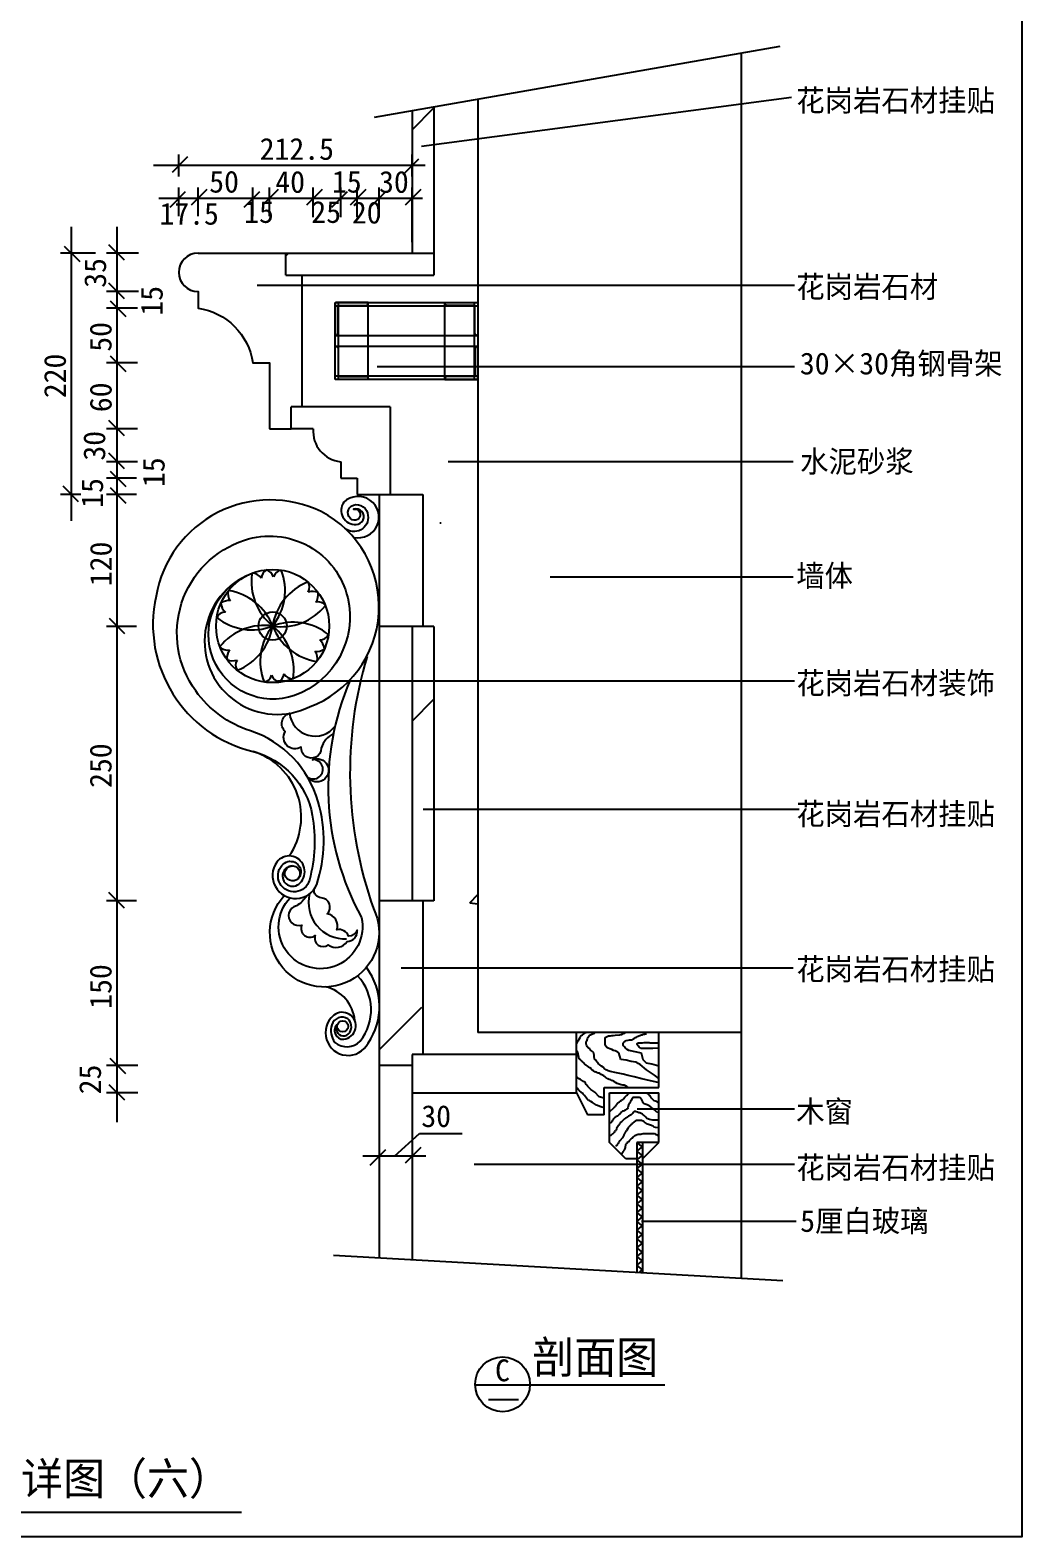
# Model space of a CAD drawing. Header units: metres. Extents: x 1020 to 10144, y 956 to 12504.
# Drawn here: x 5626 to 10144, y 956 to 7819 of the extents above; entities that cross this region are included whole.
import ezdxf

# ---------------------------------------------------------------- set-up
doc = ezdxf.new("R2010")
doc.units = ezdxf.units.M
for name, color, linetype in [('2', 2, 'Continuous'), ('3', 3, 'Continuous'), ('4', 4, 'Continuous'), ('7', 7, 'Continuous'), ('BH', 3, 'Continuous'), ('DIM', 3, 'Continuous'), ('TEXT', 3, 'Continuous')]:
    doc.layers.add(name, color=color, linetype=linetype)
doc.dimstyles.get("Standard").update_dxf_attribs({"dimtxt": 2.5, "dimasz": 2.5, "dimexe": 1.25, "dimexo": 0.625, "dimtad": 1, "dimcen": 2.5, "dimazin": 3, "dimtfac": 1, "dimtmove": 0, "dimatfit": 3})

# ---------------------------------------------------------------- blocks, each defined once
blk = doc.blocks.new('BH2')
at = {"layer": 'BH'}
blk.add_lwpolyline([(0, 32), (5, 28), (0, 24), (5, 20), (0, 16), (5, 12), (0, 8), (5, 4), (0, 0)], dxfattribs=at)
blk = doc.blocks.new('ST-L30')
at = {"layer": '4'}
blk.add_lwpolyline([(0, 1, 0.41), (1, 0), (30, 0), (30, 0.67, 0.41), (28, 2.67), (4.67, 2.67, -0.41), (2.67, 4.67), (2.67, 28, 0.41), (0.67, 30), (0, 30)], format="xyb", close=True, dxfattribs=at)
blk = doc.blocks.new('_DOT')
blk.add_lwpolyline([(-1.6, -1.6), (1.24, 1.24)])

msp = doc.modelspace()

# ---------------------------------------------------------------- hatches: boundary and pattern name
at = {"layer": 'BH'}
h = msp.add_hatch(dxfattribs=at)
h.set_pattern_fill('ANSI31', scale=1500)
h.paths.add_polyline_path([(8865.68, 7715.39), (7665.68, 7504.98), (7665.68, 3253.22), (8865.68, 3253.22)])
h = msp.add_hatch(dxfattribs=at)
h.set_pattern_fill('AR-CONC', scale=15)
h.paths.add_polyline_path([(7665.68, 6228.22), (7015.68, 6228.22), (7015.68, 6578.22), (7665.68, 6578.22), (7665.68, 7504.98), (7465.68, 7469.91), (7465.68, 6703.22), (6865.68, 6703.22), (6865.68, 6103.22), (7265.68, 6103.22), (7265.68, 5703.22), (7415.68, 5703.22), (7415.68, 5103.22), (7465.68, 5103.22), (7465.68, 3853.22), (7415.68, 3853.22), (7415.68, 3153.22), (8115.68, 3153.22), (8115.68, 3253.22), (7665.68, 3253.22)])
h = msp.add_hatch(dxfattribs=at)
h.set_pattern_fill('ANSI33', scale=300)
h.paths.add_polyline_path([(7465.68, 7469.91), (7365.68, 7452.37), (7365.68, 6803.22), (7465.68, 6803.22)])
h.paths.add_polyline_path([(7465.68, 6803.22), (7365.68, 6803.22), (6790.68, 6803.22), (6790.68, 6703.22), (7465.68, 6703.22)])
h.paths.add_polyline_path([(7265.68, 6103.22), (6815.68, 6103.22), (6815.68, 6003.22), (6865.68, 6003.22), (6915.68, 6003.22, 0.41), (7040.68, 5853.22), (7040.68, 5778.22), (7115.68, 5778.22), (7115.68, 5703.22), (7215.68, 5703.22), (7265.68, 5703.22)])
h = msp.add_hatch(dxfattribs=at)
h.set_pattern_fill('ANSI33', scale=300)
h.paths.add_polyline_path([(7415.68, 5703.22), (7215.68, 5703.22), (7215.68, 5224.42, -0.03), (7215.68, 5161.72), (7215.68, 5103.22), (7415.68, 5103.22)])
h = msp.add_hatch(dxfattribs=at)
h.set_pattern_fill('ANSI33', scale=300)
h.paths.add_polyline_path([(7465.68, 5103.22), (7365.68, 5103.22), (7365.68, 3853.22), (7465.68, 3853.22)])
h.paths.add_polyline_path([(7215.68, 3395.5, -0.04), (7215.68, 3348.15), (7215.68, 3103.22), (7365.68, 3103.22), (7365.68, 3153.22), (7415.68, 3153.22), (7415.68, 3853.22), (7215.68, 3853.22)])
h.paths.add_polyline_path([(8115.68, 2978.22), (8115.68, 3153.22), (7365.68, 3153.22), (7365.68, 2978.22)])

# ---------------------------------------------------------------- linework, layer by layer
for p, q in [((7285.2, 2689.73), (7399.71, 2793.14)), ((7399.71, 2793.14), (7593.5, 2793.14)), ((7714.62, 1581.29), (7851.01, 1581.29))]:
    msp.add_line(p, q)
at = {"layer": '2'}
for p, q in [((8865.68, 7715.39), (8865.68, 3253.22)), ((7665.68, 7504.98), (7665.68, 3253.22)), ((8865.68, 3253.22), (7665.68, 3253.22))]:
    msp.add_line(p, q, dxfattribs=at)
at = {"layer": '3'}
for p, q in [((7194.69, 7422.39), (9043.69, 7746.61)), ((7008.06, 2238.75), (9055.05, 2124.63))]:
    msp.add_line(p, q, dxfattribs=at)
for points in [[(6611.13, 5333.63, 1.01), (6898.37, 4736.63, 0.65), (6952.42, 5625.79, 0.5), (6199.65, 5241.06, 0.41), (6642.56, 4533.26, -0.29), (6911.52, 4243.78, -0.11), (6898.07, 3947.57, -1.25), (6772.78, 4014.24, -0.81), (6857.73, 3974.5, -0.69), (6790.49, 3961.04, -2.98), (6828.78, 3944.42)], [(7100.39, 5508.69, 1.67), (7054.63, 5668.77, 0.62), (7110.76, 5567.01, 1.17), (7099.45, 5636.65, -1.4), (7093.74, 5589.14, -0.68), (7098.66, 5655.64, -0.49), (7165.08, 5608.84, -0.7), (7059.78, 5550.87)], [(6820.61, 4012.59, 1.67), (6861.5, 3941.75, 1.01), (6749.32, 4029.56, 1.11), (6931.69, 3927.38, 0.15), (6938.41, 4304.37, 0.25), (6629.12, 4627.51, -0.16), (6380.33, 4809.28, -0.51), (6602.22, 5495.95, -0.44), (7072.89, 5233.4, -0.38), (6830.83, 4789.08, -0.96), (6611.13, 5333.63)], [(7160.87, 4966.82, 0.16), (7190.46, 3817.65, -1.89), (6783.78, 3877.24)], [(7083.74, 4858.91, 0.23), (7135.1, 3777.62, -1.67), (6810.33, 3866.8)], [(7008.6, 4615.09, 0.22), (6952.53, 4548.26, -1.05), (6861.38, 4553.58, -0.79), (6787.9, 4624.27, -0.58), (6808.04, 4707.72, 0.68), (7015.86, 4649.09, 0.68)], [(6883.7, 3875.71, -0.16), (6839.02, 3830.92, 1.05), (6863.6, 3742.98, 0.78), (6924.97, 3695.58, 0.78), (6983.62, 3653.42, 0.44), (7070.43, 3668.46, 0.45), (7115.96, 3719.67, -0.32), (7076.86, 3692.57, 0.37), (7022.72, 3721.17, 0.48), (6979.11, 3793.44, 0.64), (6952.04, 3867.22, -0.45), (6919.71, 3906.5)], [(7027.12, 3292.22, 0.74), (7054.65, 3222.89, 1.34), (7009.36, 3331.71, 1.23), (7165.6, 3204.75, 0.32), (7159.48, 3547.64)], [(7027.12, 3292.22, 1.07), (7081.69, 3254.04, 0.38), (7072.81, 3316.3, 0.48), (7000.3, 3288.63, 0.24), (7014.44, 3208.65, 0.39), (7129.37, 3213.82, 0.37), (7119.49, 3510.27)]]:
    msp.add_lwpolyline(points, format="xyb", dxfattribs=at)
msp.add_lwpolyline([(6889.88, 4416.74, 1.44), (6911.86, 4496.17, -2.08)], format="xyb", close=True, dxfattribs=at)
for centre, radius in [((6730.63, 5104.82), 257.76), ((6730.63, 5104.82), 64.44), ((7049.97, 3281.36), 25.3)]:
    msp.add_circle(centre, radius, dxfattribs=at)
for centre, radius, start, end in [((6739.92, 5309.68), 63.55, 126.09, 168.26), ((6677.09, 5302.78), 63.55, 24.28, 66.45), ((6529.56, 5266.08), 257.76, 321.27, 21.27), ((6775.87, 5317.65), 42.37, 98.3, 164.6), ((6891.9, 5305.89), 257.76, 171.27, 231.27), ((6640.27, 5302.76), 42.37, 27.94, 94.24), ((6985.4, 5065.69), 257.76, 111.27, 171.27), ((6856.87, 5282.05), 42.37, 327.94, 34.24), ((6532.42, 5157.43), 63.55, 84.28, 126.45), ((6568.93, 5250.41), 42.37, 158.3, 224.6), ((6490.43, 5011.31), 257.76, 21.27, 81.27), ((6912.69, 5199.21), 63.55, 66.09, 108.26), ((6875.3, 5250.16), 63.55, 324.28, 6.45), ((6514.03, 5125.52), 42.37, 87.94, 154.24), ((6557.86, 5215.29), 63.55, 186.09, 228.26), ((6769.76, 5359.59), 257.76, 261.27, 321.27), ((6937.58, 5172.06), 42.37, 38.3, 104.6), ((6637.13, 5345.02), 257.76, 231.27, 291.27), ((6691.51, 4850.04), 257.76, 81.27, 141.27), ((6475.86, 5143.94), 257.76, 291.27, 351.27), ((6931.71, 4943.55), 257.76, 141.27, 201.27), ((6824.14, 4864.62), 257.76, 51.27, 111.27), ((6970.83, 5198.32), 257.76, 201.27, 261.27), ((6569.37, 4903.74), 257.76, 351.27, 51.27), ((6523.69, 5037.57), 42.37, 218.3, 284.6), ((6947.24, 5084.11), 42.37, 267.94, 334.24), ((6903.41, 4994.34), 63.55, 6.09, 48.26), ((6585.96, 4959.47), 63.55, 144.28, 186.45), ((6548.57, 5010.42), 63.55, 246.09, 288.26), ((6604.4, 4927.58), 42.37, 147.94, 214.24), ((6928.84, 5052.2), 63.55, 264.28, 306.45), ((6892.34, 4959.22), 42.37, 338.3, 44.6), ((6685.39, 4891.98), 42.37, 278.3, 344.6), ((6784.17, 4906.85), 63.55, 204.28, 246.45), ((6721.35, 4899.95), 63.55, 306.09, 348.26), ((6821, 4906.87), 42.37, 207.94, 274.24), ((6548.62, 4235.09), 312.62, 325.41, 72.51), ((7059.08, 3845.42), 165.13, 166.02, 273.04), ((6931.9, 3292.43), 173.84, 5.04, 76.55)]:
    msp.add_arc(centre, radius, start, end, dxfattribs=at)
at = {"layer": '4'}
for p, q in [((7365.68, 7452.37), (7365.68, 6803.22)), ((7465.68, 7469.91), (7465.68, 6703.22)), ((6390.68, 6803.22), (7365.68, 6803.22)), ((6790.68, 6703.22), (6790.68, 6803.22)), ((7365.68, 6803.22), (7465.68, 6803.22)), ((6790.68, 6703.22), (7465.68, 6703.22)), ((6865.68, 6103.22), (6865.68, 6703.22)), ((7015.68, 6228.22), (7015.68, 6578.22)), ((7015.68, 6578.22), (7665.68, 6578.22)), ((6640.68, 6303.22), (6715.68, 6303.22)), ((7665.68, 6228.22), (7015.68, 6228.22)), ((6815.68, 6003.22), (6815.68, 6103.22)), ((7265.68, 6103.22), (6815.68, 6103.22)), ((7265.68, 6103.22), (7265.68, 5703.22)), ((6715.68, 6003.22), (6815.68, 6003.22)), ((6915.68, 6003.22), (6815.68, 6003.22)), ((7040.68, 5853.22), (7040.68, 5778.22)), ((7040.68, 5778.22), (7115.68, 5778.22)), ((7115.68, 5778.22), (7115.68, 5703.22)), ((7115.68, 5703.22), (7215.68, 5703.22)), ((7215.68, 5703.22), (7215.68, 5103.22)), ((7215.68, 5703.22), (7415.68, 5703.22)), ((7415.68, 5703.22), (7415.68, 5103.22)), ((7465.68, 5103.22), (7215.68, 5103.22)), ((7365.68, 5103.22), (7365.68, 3853.22)), ((7465.68, 5103.22), (7465.68, 3853.22)), ((7215.68, 3853.22), (7215.68, 3103.22)), ((7465.68, 3853.22), (7215.68, 3853.22)), ((7415.68, 3853.22), (7415.68, 3153.22)), ((8115.68, 2978.22), (8115.68, 3253.22)), ((8490.68, 3003.22), (8490.68, 3253.22)), ((8865.68, 3253.22), (8865.68, 2135.19)), ((7365.68, 3103.22), (7215.68, 3103.22)), ((7365.68, 3153.22), (7365.68, 2978.22)), ((8115.68, 3153.22), (7365.68, 3153.22)), ((7365.68, 2978.22), (8115.68, 2978.22)), ((8115.68, 2978.22), (8165.68, 2878.22)), ((8240.68, 2878.22), (8240.68, 3003.22)), ((8240.68, 3003.22), (8490.68, 3003.22)), ((8265.68, 2753.22), (8265.68, 2978.22)), ((8265.68, 2978.22), (8490.68, 2978.22)), ((8490.68, 2753.22), (8490.68, 2978.22)), ((8240.68, 2878.22), (8165.68, 2878.22)), ((8340.68, 2678.22), (8265.68, 2753.22)), ((8490.68, 2753.22), (8390.68, 2753.22)), ((8415.68, 2678.22), (8490.68, 2753.22)), ((8390.68, 2678.22), (8340.68, 2678.22))]:
    msp.add_line(p, q, dxfattribs=at)
msp.add_lwpolyline([(6390.68, 6803.22, 1), (6390.68, 6628.22), (6390.68, 6553.22, -0.33), (6640.68, 6303.22), (6715.68, 6303.22), (6715.68, 6003.22)], format="xyb", dxfattribs=at)
msp.add_arc((7054.84, 5992.11), 139.6, 175.43, 264.18, dxfattribs=at)
at = {"layer": '7'}
for p, q in [((7015.68, 6563.22), (7665.68, 6563.22)), ((7030.68, 6228.22), (7030.68, 6578.22)), ((7165.68, 6228.22), (7165.68, 6578.22)), ((7515.68, 6228.22), (7515.68, 6578.22)), ((7650.68, 6228.22), (7650.68, 6578.22)), ((7015.68, 6428.22), (7665.68, 6428.22)), ((7665.68, 6378.22), (7015.68, 6378.22)), ((7665.68, 6243.22), (7015.68, 6243.22)), ((7215.68, 5103.22), (7215.68, 3853.22)), ((7215.68, 3103.22), (7215.68, 2227.17)), ((7365.68, 2978.22), (7365.68, 2218.81)), ((8390.68, 2753.22), (8390.68, 2161.67)), ((8415.68, 2753.22), (8415.68, 2160.28))]:
    msp.add_line(p, q, dxfattribs=at)
at = {"layer": 'BH'}
for p, q in [((8127.01, 3223.66), (8131.46, 3231.09)), ((8131.46, 3231.09), (8135.91, 3240)), ((8135.91, 3240), (8141.85, 3242.98)), ((8141.85, 3242.98), (8147.79, 3247.43)), ((8147.79, 3247.43), (8150.75, 3248.92)), ((8150.75, 3248.92), (8153.72, 3251.89)), ((8153.72, 3251.89), (8157.71, 3253.22)), ((8164.11, 3219.2), (8165.59, 3226.63)), ((8165.59, 3226.63), (8168.56, 3232.57)), ((8168.56, 3232.57), (8173.02, 3238.52)), ((8173.02, 3238.52), (8178.95, 3242.98)), ((8178.95, 3242.98), (8184.89, 3245.95)), ((8184.89, 3245.95), (8187.86, 3247.43)), ((8187.86, 3247.43), (8192.31, 3248.92)), ((8192.31, 3248.92), (8196.76, 3250.41)), ((8196.76, 3250.41), (8200.51, 3253.22)), ((8245.74, 3230.19), (8251.67, 3233.17)), ((8245.74, 3196.01), (8245.74, 3230.19)), ((8251.67, 3233.17), (8260.58, 3237.62)), ((8260.58, 3237.62), (8269.48, 3237.62)), ((8269.48, 3237.62), (8276.9, 3239.11)), ((8276.9, 3239.11), (8282.84, 3239.11)), ((8282.84, 3239.11), (8291.75, 3242.08)), ((8291.75, 3242.08), (8312.52, 3243.57)), ((8312.52, 3243.57), (8319.94, 3245.06)), ((8319.94, 3245.06), (8327.36, 3249.51)), ((8327.36, 3249.51), (8334.78, 3251)), ((8334.78, 3251), (8339.23, 3253.22)), ((8374.86, 3224.25), (8377.82, 3225.74)), ((8377.82, 3225.74), (8383.76, 3230.19)), ((8383.76, 3230.19), (8388.21, 3231.68)), ((8388.21, 3231.68), (8392.67, 3234.65)), ((8392.67, 3234.65), (8398.6, 3237.62)), ((8398.6, 3237.62), (8403.05, 3240.6)), ((8403.05, 3240.6), (8407.51, 3242.08)), ((8407.51, 3242.08), (8411.96, 3243.57)), ((8411.96, 3243.57), (8416.41, 3243.57)), ((8416.41, 3243.57), (8420.86, 3246.54)), ((8420.86, 3246.54), (8425.32, 3246.54)), ((8425.32, 3246.54), (8429.77, 3248.03)), ((8429.77, 3248.03), (8434.22, 3248.03)), ((8115.68, 3200.97), (8118.1, 3205.82)), ((8116.62, 3168.67), (8115.68, 3170.55)), ((8121.07, 3162.73), (8116.62, 3168.67)), ((8118.1, 3205.82), (8119.59, 3210.28)), ((8119.59, 3210.28), (8124.04, 3216.23)), ((8127.01, 3131.78), (8121.07, 3162.73)), ((8124.04, 3216.23), (8127.01, 3223.66)), ((8159.66, 3208.79), (8161.14, 3213.25)), ((8159.66, 3201.36), (8159.66, 3208.79)), ((8161.14, 3195.42), (8159.66, 3201.36)), ((8161.14, 3213.25), (8162.63, 3214.74)), ((8164.11, 3189.48), (8161.14, 3195.42)), ((8162.63, 3214.74), (8164.11, 3219.2)), ((8167.08, 3185.02), (8164.11, 3189.48)), ((8170.05, 3182.04), (8167.08, 3185.02)), ((8173.02, 3180.56), (8170.05, 3182.04)), ((8175.98, 3179.07), (8173.02, 3180.56)), ((8175.98, 3177.59), (8175.98, 3179.07)), ((8178.95, 3173.13), (8175.98, 3177.59)), ((8187.86, 3167.18), (8178.95, 3173.13)), ((8193.79, 3161.24), (8187.86, 3167.18)), ((8196.76, 3131.78), (8193.79, 3161.24)), ((8248.71, 3191.56), (8245.74, 3196.01)), ((8250.19, 3190.07), (8248.71, 3191.56)), ((8253.16, 3185.61), (8250.19, 3190.07)), ((8259.09, 3182.64), (8253.16, 3185.61)), ((8266.52, 3179.67), (8259.09, 3182.64)), ((8275.42, 3176.69), (8266.52, 3179.67)), ((8284.32, 3172.24), (8275.42, 3176.69)), ((8291.75, 3169.26), (8284.32, 3172.24)), ((8297.68, 3166.29), (8291.75, 3169.26)), ((8303.62, 3163.32), (8297.68, 3166.29)), ((8308.07, 3160.35), (8303.62, 3163.32)), ((8316.98, 3130.89), (8308.07, 3160.35)), ((8327.36, 3203.44), (8328.85, 3206.42)), ((8327.36, 3196.01), (8327.36, 3203.44)), ((8328.85, 3193.04), (8327.36, 3196.01)), ((8328.85, 3206.42), (8331.82, 3209.39)), ((8333.3, 3188.58), (8328.85, 3193.04)), ((8331.82, 3209.39), (8333.3, 3212.36)), ((8333.3, 3212.36), (8336.27, 3213.85)), ((8336.27, 3184.12), (8333.3, 3188.58)), ((8336.27, 3213.85), (8342.21, 3216.82)), ((8340.72, 3181.15), (8336.27, 3184.12)), ((8343.69, 3178.18), (8340.72, 3181.15)), ((8342.21, 3216.82), (8351.11, 3218.31)), ((8346.66, 3176.69), (8343.69, 3178.18)), ((8354.08, 3172.24), (8346.66, 3176.69)), ((8351.11, 3218.31), (8357.05, 3219.79)), ((8361.5, 3169.26), (8354.08, 3172.24)), ((8357.05, 3219.79), (8368.92, 3219.79)), ((8382.28, 3164.81), (8361.5, 3169.26)), ((8368.92, 3219.79), (8371.89, 3222.76)), ((8371.89, 3222.76), (8374.86, 3224.25)), ((8403.05, 3160.35), (8382.28, 3164.81)), ((8391.18, 3203.44), (8392.67, 3204.93)), ((8391.18, 3198.99), (8391.18, 3203.44)), ((8392.67, 3197.5), (8391.18, 3198.99)), ((8392.67, 3204.93), (8397.12, 3206.42)), ((8394.15, 3196.01), (8392.67, 3197.5)), ((8395.63, 3193.04), (8394.15, 3196.01)), ((8397.12, 3193.04), (8395.63, 3193.04)), ((8397.12, 3206.42), (8416.41, 3206.42)), ((8397.12, 3191.56), (8397.12, 3193.04)), ((8400.09, 3187.1), (8397.12, 3191.56)), ((8404.54, 3184.12), (8400.09, 3187.1)), ((8411.96, 3158.86), (8403.05, 3160.35)), ((8408.99, 3181.15), (8404.54, 3184.12)), ((8462.42, 3181.15), (8408.99, 3181.15)), ((8419.38, 3129.4), (8411.96, 3158.86)), ((8416.41, 3206.42), (8423.83, 3207.9)), ((8423.83, 3207.9), (8446.09, 3207.9)), ((8446.09, 3207.9), (8450.55, 3206.42)), ((8450.55, 3206.42), (8490.68, 3206.42)), ((8489.13, 3182.64), (8462.42, 3181.15)), ((8490.68, 3182.75), (8489.13, 3182.64)), ((8132.94, 3128.81), (8127.01, 3131.78)), ((8135.91, 3125.84), (8132.94, 3128.81)), ((8138.88, 3122.86), (8135.91, 3125.84)), ((8138.88, 3121.38), (8138.88, 3122.86)), ((8141.85, 3119.89), (8138.88, 3121.38)), ((8144.82, 3116.92), (8141.85, 3119.89)), ((8147.79, 3115.43), (8144.82, 3116.92)), ((8150.75, 3113.95), (8147.79, 3115.43)), ((8152.24, 3110.98), (8150.75, 3113.95)), ((8153.72, 3109.49), (8152.24, 3110.98)), ((8159.66, 3105.03), (8153.72, 3109.49)), ((8164.11, 3102.06), (8159.66, 3105.03)), ((8168.56, 3097.6), (8164.11, 3102.06)), ((8171.53, 3096.11), (8168.56, 3097.6)), ((8175.98, 3093.14), (8171.53, 3096.11)), ((8180.44, 3091.66), (8175.98, 3093.14)), ((8181.92, 3090.17), (8180.44, 3091.66)), ((8183.4, 3087.2), (8181.92, 3090.17)), ((8201.21, 3128.81), (8196.76, 3131.78)), ((8204.18, 3124.35), (8201.21, 3128.81)), ((8207.15, 3119.89), (8204.18, 3124.35)), ((8210.12, 3116.92), (8207.15, 3119.89)), ((8214.57, 3112.46), (8210.12, 3116.92)), ((8229.41, 3100.57), (8214.57, 3112.46)), ((8236.83, 3096.11), (8229.41, 3100.57)), ((8241.29, 3090.17), (8236.83, 3096.11)), ((8245.74, 3087.2), (8241.29, 3090.17)), ((8340.72, 3127.92), (8316.98, 3130.89)), ((8364.47, 3121.97), (8340.72, 3127.92)), ((8385.24, 3119), (8364.47, 3121.97)), ((8389.7, 3117.51), (8385.24, 3119)), ((8395.63, 3113.06), (8389.7, 3117.51)), ((8404.54, 3107.11), (8395.63, 3113.06)), ((8434.22, 3083.33), (8404.54, 3107.11)), ((8425.32, 3123.46), (8419.38, 3129.4)), ((8434.22, 3114.54), (8425.32, 3123.46)), ((8457.97, 3108.6), (8434.22, 3114.54)), ((8490.68, 3100.41), (8457.97, 3108.6)), ((8116.62, 3051.53), (8115.68, 3052.47)), ((8121.07, 3047.07), (8116.62, 3051.53)), ((8127.01, 3042.61), (8121.07, 3047.07)), ((8132.94, 3039.64), (8127.01, 3042.61)), ((8137.4, 3036.67), (8132.94, 3039.64)), ((8141.85, 3033.7), (8137.4, 3036.67)), ((8147.79, 3030.73), (8141.85, 3033.7)), ((8150.75, 3029.24), (8147.79, 3030.73)), ((8153.72, 3027.75), (8150.75, 3029.24)), ((8156.69, 3023.3), (8153.72, 3027.75)), ((8159.66, 3017.35), (8156.69, 3023.3)), ((8183.4, 3085.71), (8183.4, 3087.2)), ((8186.37, 3081.25), (8183.4, 3085.71)), ((8192.31, 3078.28), (8186.37, 3081.25)), ((8198.25, 3073.82), (8192.31, 3078.28)), ((8202.7, 3072.34), (8198.25, 3073.82)), ((8205.67, 3072.34), (8202.7, 3072.34)), ((8210.12, 3069.36), (8205.67, 3072.34)), ((8214.57, 3067.88), (8210.12, 3069.36)), ((8219.02, 3067.88), (8214.57, 3067.88)), ((8221.99, 3066.39), (8219.02, 3067.88)), ((8227.93, 3061.93), (8221.99, 3066.39)), ((8239.8, 3055.99), (8227.93, 3061.93)), ((8245.74, 3051.53), (8239.8, 3055.99)), ((8250.19, 3082.74), (8245.74, 3087.2)), ((8248.71, 3048.56), (8245.74, 3051.53)), ((8253.16, 3045.59), (8248.71, 3048.56)), ((8259.09, 3078.28), (8250.19, 3082.74)), ((8257.61, 3042.61), (8253.16, 3045.59)), ((8263.55, 3039.64), (8257.61, 3042.61)), ((8268, 3075.31), (8259.09, 3078.28)), ((8270.97, 3038.16), (8263.55, 3039.64)), ((8297.68, 3069.36), (8268, 3075.31)), ((8276.9, 3035.18), (8270.97, 3038.16)), ((8281.36, 3033.7), (8276.9, 3035.18)), ((8287.29, 3030.73), (8281.36, 3033.7)), ((8293.23, 3026.27), (8287.29, 3030.73)), ((8300.65, 3021.81), (8293.23, 3026.27)), ((8327.36, 3063.42), (8297.68, 3069.36)), ((8309.55, 3018.84), (8300.65, 3021.81)), ((8351.11, 3057.48), (8327.36, 3063.42)), ((8377.82, 3051.53), (8351.11, 3057.48)), ((8413.44, 3042.61), (8377.82, 3051.53)), ((8452.03, 3033.7), (8413.44, 3042.61)), ((8469.84, 3059.56), (8434.22, 3083.33)), ((8487.65, 3026.27), (8452.03, 3033.7)), ((8490.68, 3044.38), (8469.84, 3059.56)), ((8490.68, 3025.62), (8487.65, 3026.27)), ((8116.62, 3002.49), (8115.68, 3003.43)), ((8118.1, 2999.52), (8116.62, 3002.49)), ((8119.59, 2999.52), (8118.1, 2999.52)), ((8119.59, 2998.03), (8119.59, 2999.52)), ((8124.04, 2992.09), (8119.59, 2998.03)), ((8128.49, 2987.63), (8124.04, 2992.09)), ((8135.91, 2981.68), (8128.49, 2987.63)), ((8141.85, 2977.23), (8135.91, 2981.68)), ((8146.3, 2972.77), (8141.85, 2977.23)), ((8152.24, 2966.82), (8146.3, 2972.77)), ((8161.14, 2954.93), (8152.24, 2966.82)), ((8162.63, 3012.89), (8159.66, 3017.35)), ((8165.59, 2948.99), (8161.14, 2954.93)), ((8167.08, 3006.95), (8162.63, 3012.89)), ((8173.02, 3001), (8167.08, 3006.95)), ((8180.44, 2993.57), (8173.02, 3001)), ((8189.34, 2987.63), (8180.44, 2993.57)), ((8198.25, 2981.68), (8189.34, 2987.63)), ((8219.02, 2960.88), (8198.25, 2981.68)), ((8240.68, 2954.1), (8219.02, 2960.88)), ((8318.46, 3015.86), (8309.55, 3018.84)), ((8325.88, 3014.38), (8318.46, 3015.86)), ((8331.82, 3012.89), (8325.88, 3014.38)), ((8326.05, 2949.01), (8328.77, 2951.73)), ((8328.77, 2951.73), (8336.02, 2958.99)), ((8337.75, 3009.92), (8331.82, 3012.89)), ((8336.02, 2958.99), (8336.93, 2960.81)), ((8336.93, 2960.81), (8337.83, 2962.62)), ((8345.17, 3006.95), (8337.75, 3009.92)), ((8337.83, 2962.62), (8341.46, 2964.44)), ((8341.46, 2964.44), (8343.27, 2967.16)), ((8343.27, 2967.16), (8344.18, 2968.07)), ((8344.18, 2968.07), (8346.9, 2969.88)), ((8349.82, 3003.22), (8345.17, 3006.95)), ((8346.9, 2969.88), (8351.43, 2974.42)), ((8351.43, 2974.42), (8354.15, 2977.14)), ((8369.55, 2954.46), (8364.12, 2943.56)), ((8372.27, 2957.18), (8369.55, 2954.46)), ((8374.09, 2958.09), (8372.27, 2957.18)), ((8401.28, 2958.09), (8374.09, 2958.09)), ((8404.9, 2956.27), (8401.28, 2958.09)), ((8407.62, 2954.46), (8404.9, 2956.27)), ((8410.34, 2951.73), (8407.62, 2954.46)), ((8413.06, 2948.1), (8410.34, 2951.73)), ((8441.16, 2974.42), (8437.53, 2976.24)), ((8443.87, 2971.7), (8441.16, 2974.42)), ((8446.59, 2968.98), (8443.87, 2971.7)), ((8447.5, 2968.07), (8446.59, 2968.98)), ((8449.31, 2965.35), (8447.5, 2968.07)), ((8452.03, 2959.9), (8449.31, 2965.35)), ((8454.75, 2957.18), (8452.03, 2959.9)), ((8456.56, 2954.46), (8454.75, 2957.18)), ((8461.09, 2949.92), (8456.56, 2954.46)), ((8170.05, 2944.53), (8165.59, 2948.99)), ((8174.5, 2943.04), (8170.05, 2944.53)), ((8180.44, 2938.59), (8174.5, 2943.04)), ((8187.86, 2934.13), (8180.44, 2938.59)), ((8196.76, 2928.18), (8187.86, 2934.13)), ((8205.67, 2922.24), (8196.76, 2928.18)), ((8226.44, 2914.81), (8205.67, 2922.24)), ((8240.68, 2910.74), (8226.44, 2914.81)), ((8268.95, 2894.56), (8283.45, 2909.08)), ((8283.45, 2909.08), (8288.89, 2913.62)), ((8288.89, 2913.62), (8292.52, 2916.34)), ((8292.52, 2916.34), (8294.33, 2919.06)), ((8294.33, 2919.06), (8296.14, 2922.69)), ((8296.14, 2922.69), (8299.77, 2927.23)), ((8299.77, 2927.23), (8301.58, 2929.95)), ((8301.58, 2929.95), (8303.39, 2931.77)), ((8303.39, 2931.77), (8305.2, 2934.49)), ((8305.2, 2934.49), (8306.11, 2935.4)), ((8306.11, 2935.4), (8307.92, 2936.3)), ((8307.92, 2936.3), (8310.64, 2938.12)), ((8310.64, 2938.12), (8313.36, 2939.93)), ((8316.08, 2887.3), (8312.46, 2881.85)), ((8313.36, 2939.93), (8316.08, 2941.75)), ((8316.08, 2941.75), (8319.71, 2944.47)), ((8318.8, 2889.11), (8316.08, 2887.3)), ((8321.52, 2891.83), (8318.8, 2889.11)), ((8319.71, 2944.47), (8322.42, 2946.29)), ((8325.14, 2894.56), (8321.52, 2891.83)), ((8322.42, 2946.29), (8326.05, 2949.01)), ((8328.77, 2895.46), (8325.14, 2894.56)), ((8333.3, 2898.19), (8328.77, 2895.46)), ((8337.83, 2899.09), (8333.3, 2898.19)), ((8339.65, 2901.82), (8337.83, 2899.09)), ((8342.36, 2903.63), (8339.65, 2901.82)), ((8345.08, 2904.54), (8342.36, 2903.63)), ((8346.9, 2905.45), (8345.08, 2904.54)), ((8348.71, 2909.99), (8346.9, 2905.45)), ((8351.43, 2924.51), (8348.71, 2909.99)), ((8354.15, 2928.14), (8351.43, 2924.51)), ((8356.87, 2930.86), (8354.15, 2928.14)), ((8357.77, 2934.49), (8356.87, 2930.86)), ((8359.58, 2936.3), (8357.77, 2934.49)), ((8361.4, 2939.93), (8359.58, 2936.3)), ((8364.12, 2943.56), (8361.4, 2939.93)), ((8368.65, 2882.76), (8366.84, 2880.94)), ((8371.37, 2886.39), (8368.65, 2882.76)), ((8374.09, 2890.02), (8371.37, 2886.39)), ((8377.71, 2893.65), (8374.09, 2890.02)), ((8384.06, 2893.65), (8377.71, 2893.65)), ((8387.68, 2891.83), (8384.06, 2893.65)), ((8393.12, 2890.02), (8387.68, 2891.83)), ((8398.56, 2888.2), (8393.12, 2890.02)), ((8403.09, 2887.3), (8398.56, 2888.2)), ((8406.71, 2886.39), (8403.09, 2887.3)), ((8409.43, 2884.57), (8406.71, 2886.39)), ((8413.06, 2883.67), (8409.43, 2884.57)), ((8413.97, 2944.47), (8413.06, 2948.1)), ((8415.78, 2880.94), (8413.06, 2883.67)), ((8415.78, 2940.84), (8413.97, 2944.47)), ((8416.68, 2937.21), (8415.78, 2940.84)), ((8419.4, 2933.58), (8416.68, 2937.21)), ((8423.93, 2929.04), (8419.4, 2933.58)), ((8436.62, 2923.6), (8423.93, 2929.04)), ((8449.31, 2918.15), (8436.62, 2923.6)), ((8463.81, 2905.45), (8449.31, 2918.15)), ((8464.72, 2946.29), (8461.09, 2949.92)), ((8481.94, 2890.93), (8463.81, 2905.45)), ((8469.25, 2942.66), (8464.72, 2946.29)), ((8481.94, 2939.03), (8469.25, 2942.66)), ((8487.38, 2934.49), (8481.94, 2939.03)), ((8490.68, 2888.74), (8481.94, 2890.93)), ((8490.68, 2933.87), (8487.38, 2934.49)), ((8270.76, 2841.01), (8268.04, 2840.1)), ((8275.3, 2845.55), (8270.76, 2841.01)), ((8278.01, 2849.18), (8275.3, 2845.55)), ((8278.92, 2852.81), (8278.01, 2849.18)), ((8279.83, 2855.53), (8278.92, 2852.81)), ((8281.64, 2856.44), (8279.83, 2855.53)), ((8282.55, 2858.25), (8281.64, 2856.44)), ((8284.36, 2860.07), (8282.55, 2858.25)), ((8286.17, 2862.79), (8284.36, 2860.07)), ((8288.89, 2865.52), (8286.17, 2862.79)), ((8290.7, 2866.42), (8288.89, 2865.52)), ((8294.33, 2869.15), (8290.7, 2866.42)), ((8297.95, 2870.96), (8294.33, 2869.15)), ((8297.95, 2816.51), (8297.05, 2812.88)), ((8301.58, 2872.78), (8297.95, 2870.96)), ((8300.67, 2821.04), (8297.95, 2816.51)), ((8303.39, 2824.67), (8300.67, 2821.04)), ((8303.39, 2873.68), (8301.58, 2872.78)), ((8309.74, 2880.04), (8303.39, 2873.68)), ((8306.11, 2829.21), (8303.39, 2824.67)), ((8307.92, 2831.94), (8306.11, 2829.21)), ((8308.83, 2833.75), (8307.92, 2831.94)), ((8311.55, 2837.38), (8308.83, 2833.75)), ((8312.46, 2881.85), (8309.74, 2880.04)), ((8314.27, 2840.1), (8311.55, 2837.38)), ((8317.89, 2844.64), (8314.27, 2840.1)), ((8322.42, 2848.27), (8317.89, 2844.64)), ((8325.14, 2851.9), (8322.42, 2848.27)), ((8327.86, 2854.62), (8325.14, 2851.9)), ((8330.58, 2857.35), (8327.86, 2854.62)), ((8334.21, 2860.07), (8330.58, 2857.35)), ((8337.83, 2862.79), (8334.21, 2860.07)), ((8341.46, 2863.7), (8337.83, 2862.79)), ((8344.18, 2866.42), (8341.46, 2863.7)), ((8347.8, 2868.24), (8344.18, 2866.42)), ((8348.71, 2816.51), (8345.08, 2809.25)), ((8352.33, 2871.87), (8347.8, 2868.24)), ((8352.33, 2821.95), (8348.71, 2816.51)), ((8355.96, 2873.68), (8352.33, 2871.87)), ((8354.15, 2823.77), (8352.33, 2821.95)), ((8355.96, 2826.49), (8354.15, 2823.77)), ((8357.77, 2875.5), (8355.96, 2873.68)), ((8357.77, 2827.4), (8355.96, 2826.49)), ((8360.49, 2877.31), (8357.77, 2875.5)), ((8359.58, 2830.12), (8357.77, 2827.4)), ((8362.3, 2832.84), (8359.58, 2830.12)), ((8364.12, 2879.13), (8360.49, 2877.31)), ((8365.02, 2834.66), (8362.3, 2832.84)), ((8366.84, 2880.94), (8364.12, 2879.13)), ((8367.74, 2837.38), (8365.02, 2834.66)), ((8370.46, 2838.29), (8367.74, 2837.38)), ((8372.27, 2841.92), (8370.46, 2838.29)), ((8375.9, 2844.64), (8372.27, 2841.92)), ((8378.62, 2847.36), (8375.9, 2844.64)), ((8382.24, 2849.18), (8378.62, 2847.36)), ((8384.96, 2851.9), (8382.24, 2849.18)), ((8387.68, 2852.81), (8384.96, 2851.9)), ((8412.15, 2852.81), (8387.68, 2852.81)), ((8414.87, 2851.9), (8412.15, 2852.81)), ((8418.5, 2850.09), (8414.87, 2851.9)), ((8419.4, 2879.13), (8415.78, 2880.94)), ((8422.12, 2848.27), (8418.5, 2850.09)), ((8423.03, 2875.5), (8419.4, 2879.13)), ((8425.75, 2845.55), (8422.12, 2848.27)), ((8426.65, 2871.87), (8423.03, 2875.5)), ((8430.28, 2841.92), (8425.75, 2845.55)), ((8431.19, 2867.33), (8426.65, 2871.87)), ((8433.9, 2838.29), (8430.28, 2841.92)), ((8435.72, 2861.88), (8431.19, 2867.33)), ((8439.34, 2835.57), (8433.9, 2838.29)), ((8448.41, 2857.35), (8435.72, 2861.88)), ((8452.03, 2831.94), (8439.34, 2835.57)), ((8462.91, 2853.72), (8448.41, 2857.35)), ((8464.72, 2827.4), (8452.03, 2831.94)), ((8490.68, 2853.72), (8462.91, 2853.72)), ((8469.25, 2821.95), (8464.72, 2827.4)), ((8474.69, 2820.14), (8469.25, 2821.95)), ((8489.19, 2819.23), (8474.69, 2820.14)), ((8490.68, 2819.23), (8489.19, 2819.23)), ((8271.67, 2784.74), (8267.14, 2782.93)), ((8277.11, 2790.19), (8271.67, 2784.74)), ((8279.83, 2791.1), (8277.11, 2790.19)), ((8282.55, 2793.82), (8279.83, 2791.1)), ((8286.17, 2797.45), (8282.55, 2793.82)), ((8288.89, 2801.99), (8286.17, 2797.45)), ((8290.7, 2804.71), (8288.89, 2801.99)), ((8292.52, 2806.52), (8290.7, 2804.71)), ((8295.23, 2810.15), (8292.52, 2806.52)), ((8297.05, 2812.88), (8295.23, 2810.15)), ((8303.39, 2746.63), (8302.49, 2744.81)), ((8305.2, 2748.44), (8303.39, 2746.63)), ((8307.02, 2752.07), (8305.2, 2748.44)), ((8309.74, 2755.7), (8307.02, 2752.07)), ((8312.46, 2759.33), (8309.74, 2755.7)), ((8325.14, 2773.85), (8312.46, 2759.33)), ((8330.58, 2786.56), (8325.14, 2773.85)), ((8334.21, 2791.1), (8330.58, 2786.56)), ((8336.02, 2796.54), (8334.21, 2791.1)), ((8338.74, 2800.17), (8336.02, 2796.54)), ((8341.46, 2803.8), (8338.74, 2800.17)), ((8340.55, 2742.99), (8342.36, 2746.63)), ((8343.27, 2807.43), (8341.46, 2803.8)), ((8342.36, 2746.63), (8345.08, 2749.35)), ((8345.08, 2809.25), (8343.27, 2807.43)), ((8345.08, 2749.35), (8346.9, 2751.16)), ((8346.9, 2751.16), (8349.61, 2754.79)), ((8349.61, 2754.79), (8353.24, 2757.52)), ((8353.24, 2757.52), (8356.87, 2761.15)), ((8356.87, 2761.15), (8360.49, 2765.68)), ((8360.49, 2765.68), (8364.12, 2769.31)), ((8364.12, 2769.31), (8368.65, 2772.94)), ((8368.65, 2772.94), (8372.27, 2776.57)), ((8372.27, 2776.57), (8374.99, 2779.3)), ((8374.99, 2779.3), (8376.81, 2780.2)), ((8376.81, 2780.2), (8378.62, 2782.02)), ((8378.62, 2782.02), (8381.34, 2783.84)), ((8381.34, 2783.84), (8384.96, 2785.65)), ((8384.96, 2785.65), (8387.68, 2787.47)), ((8387.68, 2787.47), (8392.21, 2789.28)), ((8392.21, 2789.28), (8396.74, 2790.19)), ((8396.74, 2790.19), (8402.18, 2791.1)), ((8402.18, 2791.1), (8407.62, 2791.1)), ((8407.62, 2791.1), (8413.06, 2792)), ((8413.06, 2792), (8418.5, 2792.91)), ((8418.5, 2792.91), (8423.93, 2792.91)), ((8423.93, 2792.91), (8436.62, 2793.82)), ((8436.62, 2793.82), (8466.53, 2793.82)), ((8466.53, 2793.82), (8471.06, 2792.91)), ((8471.06, 2792.91), (8474.69, 2791.1)), ((8474.69, 2791.1), (8478.32, 2789.28)), ((8478.32, 2789.28), (8481.94, 2787.47)), ((8481.94, 2787.47), (8486.47, 2784.74)), ((8486.47, 2784.74), (8489.19, 2782.93)), ((8489.19, 2782.93), (8490.68, 2781.43)), ((8296.14, 2736.64), (8293.42, 2733.92)), ((8298.86, 2739.36), (8296.14, 2736.64)), ((8300.67, 2742.99), (8298.86, 2739.36)), ((8302.49, 2744.81), (8300.67, 2742.99)), ((8322.42, 2703.06), (8325.14, 2707.6)), ((8325.14, 2707.6), (8327.86, 2711.23)), ((8327.86, 2711.23), (8330.58, 2713.95)), ((8330.58, 2713.95), (8332.39, 2715.77)), ((8332.39, 2715.77), (8334.21, 2718.49)), ((8334.21, 2718.49), (8335.11, 2721.21)), ((8335.11, 2721.21), (8336.93, 2725.75)), ((8336.93, 2725.75), (8338.74, 2730.29)), ((8338.74, 2730.29), (8340.55, 2742.99))]:
    msp.add_line(p, q, dxfattribs=at)
msp.add_lwpolyline([(8404.35, 2164.16), (8415.68, 2173.22), (8390.68, 2193.22), (8415.68, 2213.22), (8390.68, 2233.22), (8415.68, 2253.22), (8390.68, 2273.22)], dxfattribs=at)
at = {"layer": 'DIM'}
for p, q in [((6303.18, 7152.54), (6303.18, 7251.89)), ((7365.68, 7152.54), (7365.68, 7251.89)), ((7426.05, 7201.89), (6188.23, 7201.89)), ((6303.18, 6971.58), (6303.18, 7102.54)), ((6390.68, 6971.58), (6390.68, 7102.54)), ((6390.68, 6971.58), (6390.68, 7102.54)), ((6640.68, 6971.58), (6640.68, 7102.54)), ((6640.68, 6971.58), (6640.68, 7102.54)), ((6715.68, 6971.58), (6715.68, 7102.54)), ((6715.68, 6971.58), (6715.68, 7102.54)), ((6915.68, 6967.35), (6915.68, 7102.54)), ((6915.68, 6967.35), (6915.68, 7102.54)), ((7040.68, 6967.35), (7040.68, 7102.54)), ((7040.68, 6967.35), (7040.68, 7102.54)), ((7115.68, 6967.35), (7115.68, 7102.54)), ((7115.68, 6967.35), (7115.68, 7102.54)), ((7215.68, 6967.35), (7215.68, 7102.54)), ((7215.68, 6967.35), (7215.68, 7102.54)), ((7365.68, 6853.22), (7365.68, 7102.54)), ((7413.81, 7052.54), (6211.77, 7052.54)), ((5814.11, 5583.71), (5814.11, 6923.62)), ((6023.09, 2845.52), (6023.09, 6923.62)), ((5923.09, 6803.22), (5764.11, 6803.22)), ((6119.5, 6803.22), (5973.09, 6803.22)), ((6119.5, 6628.22), (5973.09, 6628.22)), ((6119.5, 6628.22), (5973.09, 6628.22)), ((6114.82, 6553.22), (5973.09, 6553.22)), ((6114.82, 6553.22), (5973.09, 6553.22)), ((6114.82, 6303.22), (5973.09, 6303.22)), ((6114.82, 6303.22), (5973.09, 6303.22)), ((6114.82, 6003.22), (5973.09, 6003.22)), ((6114.82, 6003.22), (5973.09, 6003.22)), ((6114.82, 5853.22), (5973.09, 5853.22)), ((6114.82, 5853.22), (5973.09, 5853.22)), ((6110.59, 5778.22), (5973.09, 5778.22)), ((6110.59, 5778.22), (5973.09, 5778.22)), ((5856.11, 5703.22), (5764.11, 5703.22)), ((6110.59, 5703.22), (5973.09, 5703.22)), ((6110.59, 5703.22), (5973.09, 5703.22)), ((6110.59, 5103.22), (5973.09, 5103.22)), ((6110.59, 5103.22), (5973.09, 5103.22)), ((6110.59, 3853.22), (5973.09, 3853.22)), ((6110.59, 3853.22), (5973.09, 3853.22)), ((6116.17, 3103.22), (5973.09, 3103.22)), ((6116.17, 3103.22), (5973.09, 3103.22)), ((6023.09, 3128.22), (6023.09, 3153.22)), ((6116.17, 2978.22), (5973.09, 2978.22)), ((7215.68, 2865.81), (7215.68, 2639.58)), ((7365.68, 2865.81), (7365.68, 2639.58)), ((7429.37, 2689.58), (7141.28, 2689.58))]:
    msp.add_line(p, q, dxfattribs=at)
msp.add_lwpolyline([(1019.51, 12503.77), (10144.41, 12503.77), (10144.41, 956.25), (1019.51, 956.25)], close=True, dxfattribs=at)
at = {"layer": 'TEXT'}
for p, q in [((7653.25, 1648.4), (7902.94, 1648.4)), ((7901.63, 1649.34), (8517.77, 1649.34)), ((5379.62, 1068.51), (6589, 1068.51))]:
    msp.add_line(p, q, dxfattribs=at)
msp.add_circle((7778.25, 1651.18), 125, dxfattribs=at)

# ---------------------------------------------------------------- block references
at = {"layer": '3', "yscale": 5, "zscale": 5}
for name, p, xscale, rotation in [('ST-L30', (7015.68, 6578.22), 5, 270), ('ST-L30', (7665.68, 6578.22), -5, 90), ('ST-L30', (7015.68, 6228.22), -5, 270), ('ST-L30', (7665.68, 6228.22), 5, 90), ('BH2', (8390.68, 2753.22), -5, 180), ('BH2', (8390.68, 2593.22), -5, 180), ('BH2', (8390.68, 2433.22), -5, 180)]:
    msp.add_blockref(name, p, dxfattribs=dict(at, xscale=xscale, rotation=rotation))
at = {"layer": 'DIM', "xscale": 25, "yscale": 25, "zscale": 25}
for p, rotation in [((6303.18, 7201.89), 180), ((6390.68, 7052.54), 180), ((6715.68, 7052.54), 180), ((6915.68, 7052.54), 180), ((7115.68, 7052.54), 180), ((7115.68, 7052.54), 180), ((7365.68, 7052.54), 180), ((5814.11, 6803.22), 90), ((6023.09, 6803.22), 270), ((6023.09, 6628.22), 270), ((6023.09, 6553.22), 90), ((6023.09, 6303.22), 90), ((6023.09, 6003.22), 270), ((6023.09, 5853.22), 270), ((6023.09, 5778.22), 90), ((5814.11, 5703.22), 270), ((6023.09, 5703.22), 90), ((6017.85, 5108.9), 90), ((6015.81, 3859.53), 90), ((6028.58, 3097.06), 270), ((6017.16, 2984.69), 90), ((7365.68, 2689.58), 180)]:
    msp.add_blockref('_DOT', p, dxfattribs=dict(at, rotation=rotation))
for p in [(7365.68, 7201.89), (6303.18, 7052.54), (6640.68, 7052.54), (7040.68, 7052.54), (7215.68, 7052.54), (7215.68, 2689.58)]:
    msp.add_blockref('_DOT', p, dxfattribs=at)

# ---------------------------------------------------------------- texts
for s, p in [('212.5', (6671.71, 7228.34)), ('50', (6441.69, 7078.98)), ('40', (6742.85, 7078.11)), ('15', (7001.01, 7078.98)), ('30', (7215.54, 7078.11)), ('17.5', (6214.85, 6933)), ('15', (6601.01, 6941.04)), ('25', (6907.08, 6941.04)), ('20', (7091.69, 6938.36)), ('30', (7408.23, 2822.97))]:
    msp.add_text(s, height=99.5).set_placement(p)
for s, p in [('35', (5971.77, 6645.46)), ('15', (6229.74, 6518.52)), ('50', (5996.65, 6354.24)), ('220', (5788.53, 6142.53)), ('60', (5996.94, 6078.95)), ('30', (5967.86, 5858.23)), ('15', (6238.38, 5737.92)), ('15', (5958.2, 5643.43)), ('120', (5997.51, 5286.46)), ('250', (5996.65, 4367.53)), ('150', (5996.65, 3361.46)), ('25', (5948.53, 2971.92))]:
    msp.add_text(s, height=99.5, rotation=90).set_placement(p)
at = {"layer": 'TEXT'}
for s, height, p in [('花岗岩石材挂贴', 99.5, (9116.35, 7449.42)), ('花岗岩石材', 99.5, (9116.35, 6600.69)), ('30×30角钢骨架', 99.5, (9132.86, 6250.99)), ('水泥砂浆', 99.5, (9134.1, 5804.59)), ('墙体', 99.5, (9116.35, 5284.41)), ('花岗岩石材装饰', 99.5, (9116.35, 4795.08)), ('花岗岩石材挂贴', 99.5, (9116.35, 4199.4)), ('花岗岩石材挂贴', 99.5, (9116.35, 3492.07)), ('木窗', 99.5, (9116.35, 2844.22)), ('花岗岩石材挂贴', 99.5, (9116.35, 2588.43)), ('5厘白玻璃', 99.5, (9134.31, 2345.55)), ('剖面图', 147, (7913.86, 1700.81)), ('C', 99.5, (7744.18, 1664.91)), ('窗详图（六）', 147, (5393.69, 1148.12))]:
    msp.add_text(s, height=height, dxfattribs=at).set_placement(p)

# ---------------------------------------------------------------- leaders
at = {"layer": 'DIM'}
for points in [[(7408.78, 7290.7), (9095.38, 7513.14)], [(6659.93, 6657.08), (9108.87, 6657.08)], [(7206.39, 6286.34), (9108.87, 6286.34)], [(7530.22, 5854.94), (9102.13, 5854.94)], [(7995.72, 5329.18), (9102.13, 5329.18)], [(6752.57, 4855.09), (9109.07, 4855.09)], [(7416.38, 4271.44), (9128.99, 4271.44)], [(7316.81, 3548.52), (9102.44, 3548.52)], [(8392.17, 2905.18), (9109.07, 2905.18)], [(7648.71, 2653.15), (9109.07, 2653.15)], [(8412.08, 2394.49), (9115.71, 2394.49)]]:
    msp.add_leader(points, dimstyle='Standard', dxfattribs=at)

doc.saveas('drawing.dxf')
